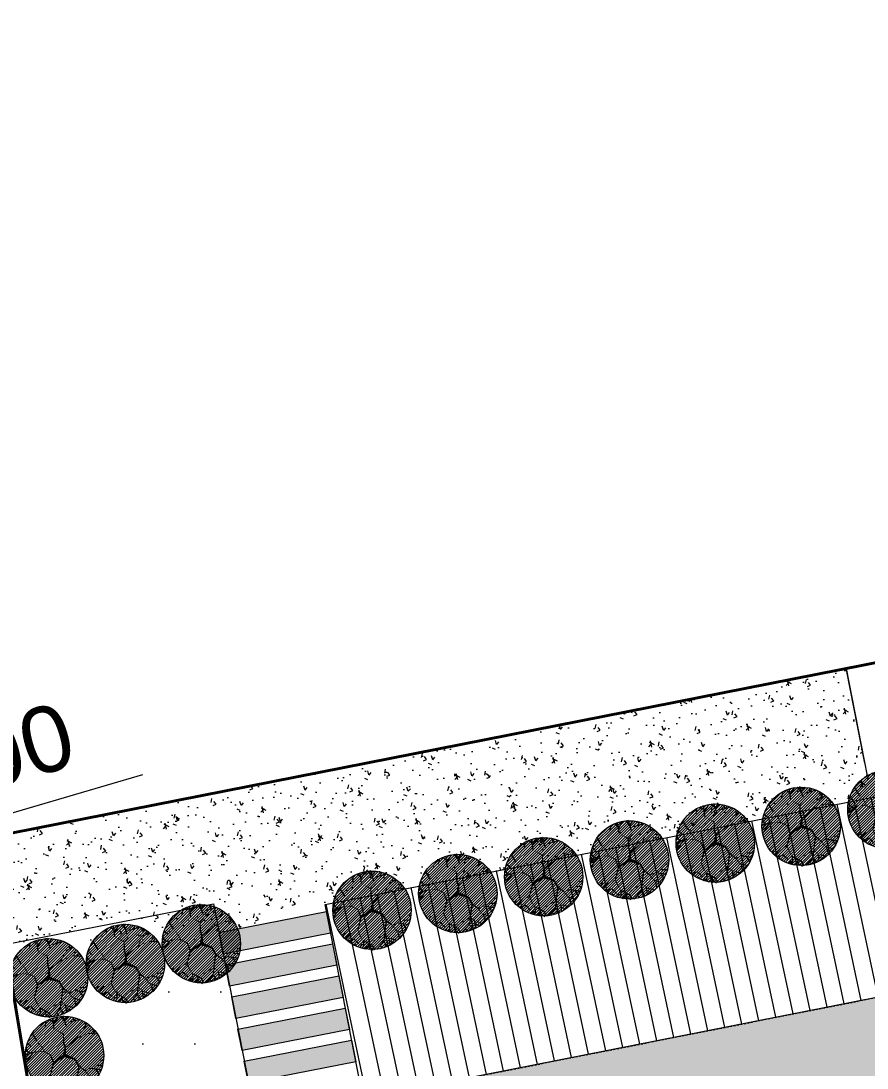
# Model space of a CAD drawing. Header units: millimetres. Extents: x 694231 to 734331, y 4486031 to 4541543.
# Drawn here: x 716252 to 717026, y 4491085 to 4492043 of the extents above; entities that cross this region are included whole.
import ezdxf
from ezdxf.enums import TextEntityAlignment as Align

# ---------------------------------------------------------------- set-up
doc = ezdxf.new("R2010")
doc.units = ezdxf.units.MM
doc.linetypes.add('AI-Linetype-22', pattern=[3.2004, 1.6002, -1.6002])
doc.linetypes.add('HIDDEN', pattern=[0.375, 0.25, -0.125])
doc.layers.add('_P2_D_4_T', color=7, linetype='Continuous', lineweight=20, true_color=0xf3e03b)
doc.layers.add('_P2_D_5_T', color=7, linetype='Continuous', lineweight=20, true_color=0x51565c)
for name, color, linetype, lineweight in [('_P2_D_4_Ç', 7, 'Continuous', 20), ('_P3_S_Duvar_Ç', 7, 'Continuous', 30), ('_P6_BT_Yesil_T', 87, 'Continuous', 5), ('A-merdiven betonarme', 41, 'HIDDEN', 9), ('BS_09_AĞAÇ', 3, 'Continuous', 0), ('DERE_TARAMA', 152, 'Continuous', 0), ('VAZİYET PLANI KOT SEMBOL BS(M)', 2, 'Continuous', 18), ('VAZİYET PLANI KOT YAZI BS(M)', 1, 'Continuous', 18)]:
    doc.layers.add(name, color=color, linetype=linetype, lineweight=lineweight)
doc.styles.add('on02.0mm-Arial', font='arial.ttf', dxfattribs={"height": 2})

# ---------------------------------------------------------------- blocks, each defined once
blk = doc.blocks.new('*U2')
at = {"layer": 'VAZİYET PLANI KOT SEMBOL BS(M)', "extrusion": (-3.94233e-09, -3.15733e-08, 1)}
h = blk.add_hatch(color=5, dxfattribs=at)
h.dxf.hatch_style = 1
h.paths.add_polyline_path([(0, 7.75), (0, 0), (7.75, 0, 0.414214)])
h.paths.add_polyline_path([(0, 0), (-7.75, 0, 0.414214), (0, -7.75)])
at = {"layer": 'VAZİYET PLANI KOT SEMBOL BS(M)', "color": 5, "extrusion": (-3.94233e-09, -3.15733e-08, 1)}
blk.add_line((12.41, 0, 0), (66.39, 0, 0), dxfattribs=at)
for points in [[(0, 12.4), (0, -12.4)], [(-12.4, 0), (12.4, 0)]]:
    blk.add_lwpolyline(points, dxfattribs=at)
blk.add_circle((0, 0), 7.75, dxfattribs=at)
at = {"layer": 'VAZİYET PLANI KOT YAZI BS(M)', "extrusion": (-3.94233e-09, -3.15733e-08, 1), "style": 'on02.0mm-Arial'}
for tag, p in [('BDK', (11.82, 1.55)), ('TZK', (11.82, -18.37))]:
    blk.add_attdef(tag, text='', height=12.5, dxfattribs=at).set_placement(p, align=Align.BOTTOM_LEFT)
blk = doc.blocks.new('QuercusRubra')
at = {"layer": 'BS_09_AĞAÇ', "ltscale": 0.1, "true_color": 0x64815a}
h = blk.add_hatch(dxfattribs=at)
h.set_pattern_fill('ANSI31', color=77, scale=0.030992, angle=322.6119)
h.set_pattern_definition([(7.611940797, (-1785412.38719, -1842232.42255), (-0.013034216255, 0.0975318525524), [])])
edge = h.paths.add_edge_path()
edge.add_arc((0, 0), 2, 322.6119, 682.6119)
at = {"layer": 'BS_09_AĞAÇ', "color": 116}
for points in [[(-0.704, 0.784, 0.05, 0, 0), (-1.039, 1.045, 0, 0, 0), (-1.09, 1.395, 0, 0, 0), (-1.21, 1.611, 0, 0, 0)], [(0.621, 0.911, 0.05, 0, 0), (1, 0.971, 0, 0, 0), (0.978, 1.112, 0, 0, 0), (1.439, 1.388, 0, 0, 0)], [(1.031, 0.308, 0.05, 0, 0), (1.648, 0.166, 0, 0, 0), (1.975, 0.375, 0, 0, 0)], [(-1.181, -0.344, 0.05, 0.05, 0), (-1.27, -0.683, 0.05, 0, 0), (-1.283, -0.932, 0, 0, 0), (-1.724, -1.034, 0, 0, 0)], [(0.257, -0.867, 0.0834, 0.05, 0), (-0.242, -1.366, 0.05, 0, 0), (-1.188, -1.225, 0, 0, 0), (-1.879, -0.756, 0, 0, 0)], [(-0.235, -1.373, 0.05, 0, 0), (-0.116, -1.738, 0, 0, 0), (-0.242, -1.962, 0, 0, 0)], [(0.353, -1.255, 0.05, 0, 0), (0.375, -1.984, 0, 0, 0)]]:
    blk.add_lwpolyline(points, format="xyseb", dxfattribs=at)
for points in [[(-1.083, 1.41), (-1.121, 1.648)], [(-0.673, 1.417), (-0.622, 1.916)], [(0.13, 1.789), (0.301, 1.938)], [(0.405, 1.402), (0.681, 1.886)], [(0.569, 1.693), (0.509, 1.938)], [(0.524, 1.611), (0.948, 1.76)], [(0.978, 1.12), (1.172, 1.655)], [(1.075, 1.402), (1.067, 1.707)], [(-1.426, 1.187), (-1.656, 1.112)], [(-1.046, 1.029), (-1.567, 1.246)], [(-1.217, 1.089), (-1.493, 1.015)], [(-1.322, 1.149), (-1.433, 1.41)], [(-1.373, 1.298), (-1.337, 1.506)], [(1.089, 1.402), (1.365, 1.477)], [(1.201, 1.223), (1.752, 1)], [(1.454, 1.112), (1.551, 1.276)], [(-1.485, 1.008), (-1.775, 0.911)], [(-1.5, 1.015), (-1.686, 1.06)], [(1.551, 0.554), (1.945, 0.487)], [(1.737, 0.516), (1.886, 0.703)], [(1.655, 0.174), (2.005, -0.138)], [(1.819, 0.241), (2.005, 0.152)], [(1.849, 0.018), (2.012, 0.085)], [(-1.813, -0.071), (-1.995, -0.173)], [(-1.565, -0.253), (-1.984, -0.344)], [(-1.567, -0.956), (-1.612, -0.615), (-1.962, -0.481)], [(-1.775, -0.563), (-1.91, -0.615)], [(-1.723, -0.867), (-1.805, -0.882)], [(-1.463, -1.054), (-1.671, -1.136)], [(-1.283, -0.932), (-1.44, -1.171), (-1.565, -1.215)], [(-1.283, -0.956), (-1.079, -1.397), (-1.112, -1.679)], [(-1.232, -1.344), (-1.5, -1.351)], [(-1.181, -1.225), (-1.306, -1.522)], [(-1.255, -1.418), (-1.181, -1.649)], [(-0.235, -1.373), (-0.503, -1.612), (-1.031, -1.723)], [(0.368, -1.582), (0.607, -1.91)], [(0.681, -1.337), (1.06, -1.716)], [(0.844, -1.5), (0.806, -1.85)], [(0.993, -1.381), (1.268, -1.582)], [(1.321, -1.292), (1.417, -1.404)], [(-0.778, -1.671), (-0.764, -1.835)], [(-0.481, -1.776), (-0.608, -1.888)], [(-0.503, -1.612), (-0.466, -1.962)], [(-0.168, -1.634), (-0.354, -1.953)], [(-0.242, -1.768), (-0.101, -1.984)], [(-0.101, -1.73), (0.07, -1.969)], [(0.36, -1.701), (0.233, -1.999)]]:
    blk.add_lwpolyline(points, dxfattribs=at)
at = {"layer": 'BS_09_AĞAÇ', "color": 36}
for points in [[(0, 0, 0.167, 0.0834, 0), (-0.666, 0.048, 0.0834, 0.05, 0), (-0.548, 0.472, 0.05, 0.0334, 0), (-0.704, 0.784, 0.0334, 0.0334, 0), (-0.666, 1.029, 0.05, 0, 0), (-0.673, 1.395, 0, 0, 0), (-0.927, 1.767, 0, 0, 0)], [(0, 0, 0.167, 0.0834, 0), (0.264, 0.293, 0.0834, 0.0834, 0), (0.353, 0.539, 0.0834, 0.05, 0), (0.614, 0.904, 0.05, 0, 0), (0.398, 1.402, 0, 0, 0), (0.13, 1.796, 0, 0, 0), (0.099, 1.961, 0, 0, 0)], [(0.279, 0.293, 0.0834, 0.05, 0), (1.022, 0.315, 0.05, 0, 0), (1.551, 0.554, 0, 0, 0), (1.789, 0.806, 0, 0, 0)], [(-0.666, 0.048, 0.0834, 0.05, 0), (-1.181, -0.355, 0.05, 0, 0), (-1.407, -0.344, 0, 0, 0), (-1.746, -0.106, 0, 0, 0), (-1.984, 0.144, 0, 0, 0)], [(0, 0, 0.167, 0.0834, 0), (0.308, -0.481, 0.0834, 0.0834, 0), (0.257, -0.853, 0.0834, 0.05, 0), (0.36, -1.248, 0.05, 0, 0), (0.986, -1.389, 0, 0, 0), (1.648, -1.188, 0, 0, 0)]]:
    blk.add_lwpolyline(points, format="xyseb", dxfattribs=at)
at = {"layer": 'BS_09_AĞAÇ'}
blk.add_circle((0, 0), 2, dxfattribs=at)

msp = doc.modelspace()

# ---------------------------------------------------------------- hatches: boundary and pattern name
at = {"layer": '_P2_D_4_T', "lineweight": 40, "true_color": 0x5d6970}
h = msp.add_hatch(color=251, dxfattribs=at)
h.dxf.hatch_style = 1
h.paths.add_polyline_path([(716531.79, 4491227.87), (716535.63, 4491208.24), (716437.49, 4491189.04), (716433.65, 4491208.66)])
h = msp.add_hatch(color=251, dxfattribs=at)
h.dxf.hatch_style = 1
h.paths.add_polyline_path([(716537.55, 4491198.43), (716541.39, 4491178.8), (716443.26, 4491159.59), (716439.42, 4491179.22)])
h = msp.add_hatch(color=251, dxfattribs=at)
h.dxf.hatch_style = 1
h.paths.add_polyline_path([(716543.32, 4491168.98), (716547.16, 4491149.36), (716449.02, 4491130.15), (716445.18, 4491149.78)])
h = msp.add_hatch(color=251, dxfattribs=at)
h.dxf.hatch_style = 1
h.paths.add_polyline_path([(716549.08, 4491139.54), (716552.92, 4491119.91), (716454.78, 4491100.71), (716450.94, 4491120.34)])
h = msp.add_hatch(color=251, dxfattribs=at)
h.dxf.hatch_style = 1
h.paths.add_polyline_path([(716554.84, 4491110.1), (716558.68, 4491090.47), (716460.54, 4491071.27), (716456.7, 4491090.9)])
at = {"layer": '_P2_D_5_T', "lineweight": 0, "true_color": 0x89693e}
h = msp.add_hatch(dxfattribs=at)
h.set_pattern_fill('ANSI31', color=47, scale=5, angle=57)
h.set_pattern_definition([(102, (19867.664, -10982.78), (-15.52809316, -3.30059809), [])])
h.paths.add_polyline_path([(716530.68, 4491234.43), (717687.93, 4491460.88), (717780.57, 4490990.48), (717407.85, 4490917.55), (717350.34, 4491211.46), (716565.46, 4491056.66)])
at = {"layer": '_P3_S_Duvar_Ç', "lineweight": 5}
h = msp.add_hatch(dxfattribs=at)
h.set_pattern_fill('AR-CONC', color=8, scale=0.2, angle=57)
h.set_pattern_definition([(107, (19848.258, -10884.465), (22.51850485, 28.82237433), [3.81, -41.91]), (52, (19848.258, -10884.465), (-35.8857392, 14.8998791), [3.048, -33.52811683]), (157.4514447, (19850.134, -10882.063), (-13.3672331, 43.7222525), [3.23800176, -35.61804892]), (103.1842, (19839.737, -10878.93), (36.57997806, 40.88962405), [5.715, -62.865]), (153.6355576, (19842.785, -10875.524), (-15.64189, 66.77235714), [4.8570046, -53.4271216]), (48.1841512, (19839.737, -10878.93), (-15.64189, 66.77235714), [4.5719934, -50.2919464]), (78, (19844.634, -10876.054), (33.66838552, 14.29138176), [3.81, -41.91]), (23, (19844.634, -10876.054), (-24.1626458, 30.42949967), [3.048, -33.528]), (128.451445, (19847.44, -10874.863), (9.5057395, 44.72088147), [3.23800176, -35.61798752]), (94.5, (19848.258, -10884.465), (-13.846329716, 9.728459084), [0, -33.1216, 0, -34.036, 0, -33.655]), (64.5, (19848.258, -10884.465), (-9.525180614, 22.12038718), [0, -19.4056, 0, -32.3596, 0, -12.827]), (24.5, (19842.088, -10893.966), (15.730491977, 22.11914877), [0, -12.7, 0, -39.624, 0, -52.578]), (14.5, (19839.32, -10898.226), (11.87049695, 27.61596884), [0, -16.51, 0, -26.3144, 0, -37.338])])
edge = h.paths.add_edge_path()
edge.add_line((716237.7, 4491197.66), (716237.7, 4491273.24))
edge.add_line((716237.7, 4491273.24), (716221.47, 4491295.17))
edge.add_line((716221.47, 4491295.17), (717007.21, 4491450.1))
edge.add_line((717007.21, 4491450.1), (717026.4, 4491352))
edge.add_line((717026.4, 4491352), (717030.28, 4491332.19))
edge.add_line((717030.28, 4491332.19), (716526.64, 4491233.64))
edge.add_line((716526.64, 4491233.64), (716442.25, 4491210.34))
at = {"layer": '_P6_BT_Yesil_T'}
h = msp.add_hatch(dxfattribs=at)
h.set_pattern_fill('DOTS', color=256, scale=30)
h.set_pattern_definition([(0, (19848.26, -10884.465), (23.8125, 47.625), [0, -47.625])])
h.paths.add_polyline_path([(716237.7, 4491197.66), (716428.5, 4491235), (716891.77, 4488869.89), (716633.73, 4488818.52)])
at = {"layer": 'DERE_TARAMA'}
h = msp.add_hatch(color=133, dxfattribs=at)
h.dxf.hatch_style = 1
h.paths.add_polyline_path([(716565.46, 4491056.66), (716623.07, 4490762.25), (717408.18, 4490915.86), (717350.34, 4491211.46), (716565.01, 4491056.57)])

# ---------------------------------------------------------------- linework, layer by layer
at = {"color": 1, "lineweight": 40}
msp.add_lwpolyline([(720509.16, 4489055.78), (720011.99, 4492042.57), (716221.47, 4491295.17), (716715.76, 4488325.74)], close=True, dxfattribs=at)
at = {"color": 1, "lineweight": 30}
msp.add_lwpolyline([(717430.99, 4491533.66), (716221.47, 4491295.17), (716715.76, 4488325.74), (718506.17, 4488670.3)], dxfattribs=at)
at = {"layer": '_P2_D_4_Ç'}
for points in [[(716531.79, 4491227.87), (716535.63, 4491208.24), (716437.49, 4491189.04), (716433.65, 4491208.66), (716531.79, 4491227.87)], [(716537.55, 4491198.43), (716541.39, 4491178.8), (716443.26, 4491159.59), (716439.42, 4491179.22), (716537.55, 4491198.43)], [(716543.32, 4491168.98), (716547.16, 4491149.36), (716449.02, 4491130.15), (716445.18, 4491149.78), (716543.32, 4491168.98)], [(716549.08, 4491139.54), (716552.92, 4491119.91), (716454.78, 4491100.71), (716450.94, 4491120.34), (716549.08, 4491139.54)], [(716554.84, 4491110.1), (716558.68, 4491090.47), (716460.54, 4491071.27), (716456.7, 4491090.9), (716554.84, 4491110.1)]]:
    msp.add_lwpolyline(points, close=True, dxfattribs=at)
at = {"layer": '_P2_D_5_T', "color": 47, "lineweight": 0}
msp.add_lwpolyline([(716530.68, 4491234.43), (717687.93, 4491460.88), (717780.57, 4490990.48), (717407.85, 4490917.55), (717350.34, 4491211.46), (716565.46, 4491056.66)], close=True, dxfattribs=at)
at = {"layer": '_P3_S_Duvar_Ç', "color": 7, "lineweight": 13}
for points in [[(717007.2, 4491450.14), (717026.4, 4491352)], [(717007.43, 4491448.95), (717024.14, 4491363.56)]]:
    msp.add_lwpolyline(points, dxfattribs=at)
at = {"layer": '_P3_S_Duvar_Ç', "color": 240, "lineweight": 30, "true_color": 0xed1f24}
for points in [[(716221.47, 4491295.17), (716617.21, 4488917.78)], [(716237.7, 4491197.66), (716715.76, 4488325.74)]]:
    msp.add_lwpolyline(points, dxfattribs=at)
at = {"layer": '_P6_BT_Yesil_T'}
msp.add_lwpolyline([(716237.7, 4491197.66), (716428.5, 4491235), (716891.84, 4488871.22), (716635.59, 4488819.27), (716620.65, 4488897.13)], close=True, dxfattribs=at)
at = {"layer": 'A-merdiven betonarme', "color": 4, "linetype": 'AI-Linetype-22'}
msp.add_lwpolyline([(716565.32, 4491056.51), (719766.8, 4491688.45), (720131.1, 4489499.95), (716929.55, 4488868.43), (716565.32, 4491056.51)], dxfattribs=at)
at = {"layer": 'DERE_TARAMA', "color": 133}
msp.add_lwpolyline([(716565.46, 4491056.66), (716623.07, 4490762.25), (717408.18, 4490915.86), (717350.34, 4491211.46), (716565.01, 4491056.57)], close=True, dxfattribs=at)

# ---------------------------------------------------------------- block references
at = {"layer": 'BS_09_AĞAÇ'}
for p, xscale, yscale, zscale, rotation in [((717044.62, 4491321.2), 17.92589165543927, 17.92589165543927, 17.92589165543927, 37.3880592029556), ((716966.11, 4491305.84), 17.92589165543927, 17.92589165543927, 17.92589165543927, 37.3880592029556), ((716887.6, 4491290.48), 17.92589165543927, 17.92589165543927, 17.92589165543927, 37.3880592029556), ((716809.09, 4491275.11), 17.92589165543927, 17.92589165543927, 17.92589165543927, 37.3880592029556), ((716730.58, 4491259.75), 17.92589165543927, 17.92589165543927, 17.92589165543927, 37.3880592029556), ((716652.06, 4491244.39), 17.92589165543927, 17.92589165543927, 17.92589165543927, 37.3880592029556), ((716573.55, 4491229.02), 17.92589165543927, 17.92589165543927, 17.92589165543927, 37.3880592029556), ((716417.42, 4491198.47), 17.92589165543927, 17.92589165543927, 17.92589165543927, 37.3880592029556), ((716347.91, 4491180.45), 17.92589165543927, 17.92589165543927, 17.92589165543927, 37.3880592029556), ((716277.74, 4491167.34), 17.92589165543927, 17.92589165543927, 17.92589165543927, 37.3880592029556), ((716292.32, 4491096.23), 17.92589165543928, 17.92589165543928, 17.92589165543928, 37.38805920295558)]:
    msp.add_blockref('QuercusRubra', p, dxfattribs=dict(at, xscale=xscale, yscale=yscale, zscale=zscale, rotation=rotation))
at = {"layer": 'VAZİYET PLANI KOT SEMBOL BS(M)', "extrusion": (-4.99228e-08, 1.83037e-08, 1)}
ref = msp.add_blockref('*U2', (716056.76, 4491263.5, 0.05), dxfattribs=dict(at, xscale=4.821428571428654, yscale=4.821428571428654, zscale=4.821428571428654, rotation=16.29144000276388))
ref.add_attrib('BDK', '37.00', dxfattribs={"layer": 'VAZİYET PLANI KOT YAZI BS(M)', "extrusion": (-4.48498e-08, -1.31077e-08, 1), "height": 60.268, "rotation": 16.29144, "style": 'on02.0mm-Arial'}).set_placement((716109.35, 4491286.65, -0.09), align=Align.BOTTOM_LEFT)

doc.saveas('drawing.dxf')
